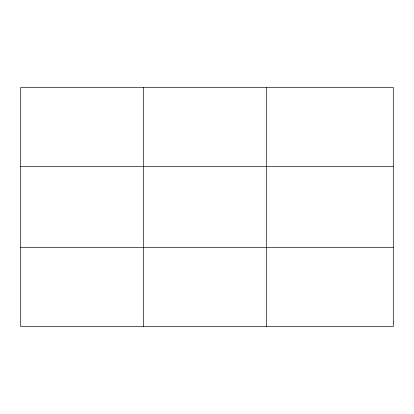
<?xml version="1.0" encoding="UTF-8"?>
<svg xmlns="http://www.w3.org/2000/svg" width="414" height="414" viewBox="0 0 414 414"><rect width="100%" height="100%" fill="white"/><g stroke="black" fill="none" stroke-linecap="round" stroke-linejoin="round"><path stroke-width="0.62" d="M143.658 87.478L143.658 326.522M266.616 87.478L266.616 326.522M20.7 166.361L393.3 166.361M20.7 247.639L393.3 247.639M393.3 322.139L393.3 326.522L20.7 326.522L20.7 87.478L393.3 87.478L393.3 322.139"/></g></svg>
